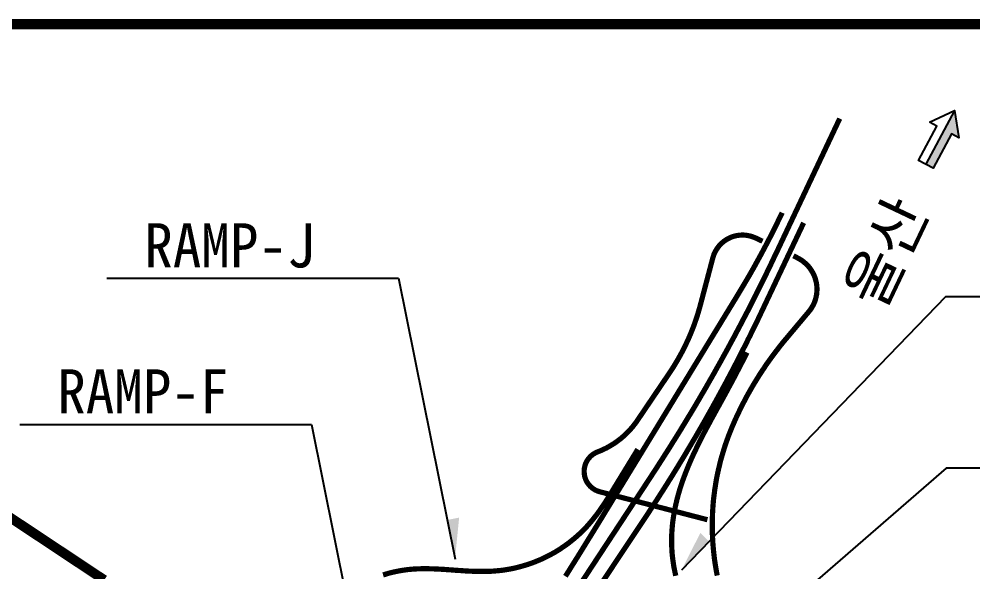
# Model space of a CAD drawing. Header units: metres. Extents: x 222706 to 224249, y 221324 to 222332.
# Drawn here: x 223963.3 to 224083.7, y 222262.5 to 222332.2 of the extents above; entities that cross this region are included whole.
import ezdxf

# ---------------------------------------------------------------- set-up
doc = ezdxf.new("R2010")
doc.units = ezdxf.units.M
doc.linetypes.add('HIDDEN', pattern=[0.375, 0.25, -0.125])
for name, color, linetype in [('CA-ALGN-RampI', 2, 'Continuous'), ('CA-ALGN-RampJ', 2, 'Continuous'), ('CA-ALGN-RampN', 2, 'Continuous'), ('CA-ALGN-RampO', 2, 'Continuous'), ('CA-ALGN-국도7호선', 2, 'Continuous'), ('CA-ALGN-국도7호선평면선형', 2, 'Continuous'), ('CA-ALGN-군도이설1', 2, 'Continuous'), ('CA-ALGN-군도이설2', 2, 'Continuous'), ('CA-LEAL', 1, 'Continuous'), ('CA-TEXT', 3, 'Continuous'), ('CZ-LIN1', 7, 'Continuous'), ('CZ-SYMB', 2, 'Continuous'), ('CZ-TEXT', 3, 'Continuous')]:
    doc.layers.add(name, color=color, linetype=linetype)
doc.styles.add('돋움체', font='DotumChe.ttf')

# ---------------------------------------------------------------- blocks, each defined once
blk = doc.blocks.new('CZDIRA2')
blk.add_hatch(color=256).paths.add_polyline_path([(0, 0), (0, -2), (9.33, -2), (9.33, -4), (14.67, 0)])
blk.add_line((14.67, 0), (0, 0))
blk.add_lwpolyline([(9.33, 4), (14.67, 0), (9.33, -4), (9.33, -2), (0, -2), (0, 2), (9.33, 2)], close=True)

msp = doc.modelspace()

# ---------------------------------------------------------------- hatches: boundary and pattern name
at = {"layer": 'CA-LEAL'}
for points in [[(224018.85, 222269.34), (224017.32, 222269.03), (224018.33, 222264.11)], [(224049.28, 222267.41), (224050.4, 222266.32), (224046.91, 222262.72)]]:
    msp.add_hatch(color=256, dxfattribs=at).paths.add_polyline_path(points)

# ---------------------------------------------------------------- linework, layer by layer
at = {"layer": 'CA-ALGN-RampI', "const_width": 0.656}
msp.add_lwpolyline([(224046.18, 222262), (224046.1, 222262.34), (224046.03, 222262.69), (224045.96, 222263.03), (224045.9, 222263.38), (224045.85, 222263.73), (224045.8, 222264.08), (224045.76, 222264.43), (224045.72, 222264.78), (224045.7, 222265.13), (224045.68, 222265.48), (224045.66, 222265.84), (224045.65, 222266.19), (224045.65, 222266.54), (224045.66, 222266.89), (224045.66, 222267.05), (224045.68, 222267.4), (224045.7, 222267.76), (224045.73, 222268.11), (224045.76, 222268.46), (224045.8, 222268.81), (224045.85, 222269.16), (224045.9, 222269.51), (224045.96, 222269.85), (224046.02, 222270.2), (224046.09, 222270.55), (224046.16, 222270.89), (224046.24, 222271.23), (224046.32, 222271.58), (224046.41, 222271.92), (224046.5, 222272.26), (224046.6, 222272.6), (224046.7, 222272.94), (224046.81, 222273.27), (224046.92, 222273.61), (224047.03, 222273.94), (224047.15, 222274.27), (224047.27, 222274.6), (224047.4, 222274.93), (224047.53, 222275.26), (224047.66, 222275.59), (224047.79, 222275.91), (224047.93, 222276.24), (224048.07, 222276.56), (224048.21, 222276.88), (224048.36, 222277.21), (224048.51, 222277.53), (224048.66, 222277.84), (224048.81, 222278.16), (224048.96, 222278.48), (224049.12, 222278.8), (224049.28, 222279.11), (224049.44, 222279.42), (224049.6, 222279.74), (224049.76, 222280.05), (224049.93, 222280.36), (224050.09, 222280.67), (224050.26, 222280.98), (224050.43, 222281.3), (224050.59, 222281.61), (224050.76, 222281.91), (224050.93, 222282.22), (224051.1, 222282.53), (224051.27, 222282.84), (224051.44, 222283.15), (224051.61, 222283.46), (224051.62, 222283.47), (224051.62, 222283.47), (224051.79, 222283.78), (224051.96, 222284.09), (224052.13, 222284.4), (224052.3, 222284.71), (224052.47, 222285.02), (224052.64, 222285.33), (224052.8, 222285.64), (224052.97, 222285.95), (224053.14, 222286.26), (224053.3, 222286.57), (224053.47, 222286.88), (224053.63, 222287.19), (224053.8, 222287.51), (224053.96, 222287.82), (224054.12, 222288.13), (224054.29, 222288.44), (224054.45, 222288.76), (224054.61, 222289.07), (224054.77, 222289.38), (224054.93, 222289.7), (224055.09, 222290.01), (224055.17, 222290.17), (224055.17, 222290.17)], dxfattribs=at)
at = {"layer": 'CA-ALGN-RampJ', "const_width": 0.656}
msp.add_lwpolyline([(224041.39, 222277.96), (224038.5, 222273.23), (224038.32, 222272.93), (224038.14, 222272.63), (224037.95, 222272.33), (224037.76, 222272.03), (224037.58, 222271.74), (224037.39, 222271.44), (224037.2, 222271.14), (224037, 222270.85), (224036.8, 222270.56), (224036.6, 222270.27), (224036.4, 222269.98), (224036.19, 222269.7), (224035.97, 222269.42), (224035.75, 222269.14), (224035.53, 222268.87), (224035.5, 222268.83), (224035.27, 222268.57), (224035.04, 222268.3), (224034.8, 222268.04), (224034.55, 222267.79), (224034.3, 222267.54), (224034.05, 222267.3), (224033.79, 222267.06), (224033.52, 222266.83), (224033.25, 222266.6), (224032.98, 222266.38), (224032.7, 222266.16), (224032.42, 222265.95), (224032.13, 222265.75), (224031.84, 222265.55), (224031.55, 222265.35), (224031.25, 222265.17), (224030.95, 222264.98), (224030.64, 222264.81), (224030.33, 222264.64), (224030.02, 222264.48), (224029.7, 222264.32), (224029.39, 222264.17), (224029.06, 222264.02), (224028.74, 222263.89), (224028.41, 222263.75), (224028.08, 222263.63), (224027.75, 222263.51), (224027.42, 222263.4), (224027.08, 222263.3), (224026.74, 222263.2), (224026.4, 222263.11), (224026.06, 222263.02), (224025.71, 222262.94), (224025.37, 222262.87), (224025.02, 222262.81), (224024.67, 222262.75), (224024.32, 222262.7), (224023.97, 222262.66), (224023.62, 222262.63), (224023.41, 222262.61), (224023.05, 222262.58), (224022.7, 222262.56), (224022.35, 222262.55), (224022, 222262.55), (224021.64, 222262.55), (224021.29, 222262.55), (224020.94, 222262.56), (224020.59, 222262.57), (224020.24, 222262.58), (224019.88, 222262.6), (224019.53, 222262.62), (224019.18, 222262.65), (224018.83, 222262.67), (224018.48, 222262.69), (224018.12, 222262.72), (224018.08, 222262.72), (224017.73, 222262.75), (224017.38, 222262.77), (224017.03, 222262.8), (224016.67, 222262.82), (224016.32, 222262.84), (224015.97, 222262.86), (224015.62, 222262.87), (224015.26, 222262.88), (224014.91, 222262.89), (224014.56, 222262.89), (224014.21, 222262.89), (224013.85, 222262.88), (224013.5, 222262.87), (224013.15, 222262.85), (224012.8, 222262.82), (224012.71, 222262.81), (224012.35, 222262.78), (224012, 222262.73), (224011.66, 222262.68), (224011.31, 222262.62), (224010.96, 222262.55), (224010.62, 222262.48), (224010.28, 222262.4), (224009.93, 222262.31), (224009.6, 222262.21), (224009.26, 222262.1)], dxfattribs=at)
at = {"layer": 'CA-ALGN-RampN', "const_width": 0.656}
msp.add_lwpolyline([(224022.07, 222238.9), (224042.05, 222268.92), (224042.25, 222269.21), (224042.44, 222269.51), (224042.64, 222269.8), (224042.83, 222270.1), (224043.02, 222270.39), (224043.22, 222270.69), (224043.41, 222270.98), (224043.6, 222271.28), (224043.79, 222271.57), (224043.98, 222271.87), (224044.17, 222272.17), (224044.36, 222272.47), (224044.55, 222272.76), (224044.74, 222273.06), (224044.93, 222273.36), (224045.12, 222273.66), (224045.3, 222273.96), (224045.49, 222274.25), (224045.68, 222274.55), (224045.86, 222274.85), (224046.05, 222275.15), (224046.23, 222275.45), (224046.42, 222275.75), (224046.6, 222276.06), (224046.78, 222276.36), (224046.97, 222276.66), (224047.15, 222276.96), (224047.33, 222277.26), (224047.51, 222277.56), (224047.69, 222277.87), (224047.87, 222278.17), (224048.05, 222278.47), (224048.23, 222278.78), (224048.41, 222279.08), (224048.59, 222279.39), (224048.77, 222279.69), (224048.94, 222279.99), (224049.12, 222280.3), (224049.3, 222280.61), (224049.47, 222280.91), (224049.65, 222281.22), (224049.82, 222281.52), (224050, 222281.83), (224050.17, 222282.14), (224050.34, 222282.44), (224050.51, 222282.75), (224050.69, 222283.06), (224050.86, 222283.37), (224051.03, 222283.68), (224051.2, 222283.98), (224051.37, 222284.29), (224051.54, 222284.6), (224051.71, 222284.91), (224051.88, 222285.22), (224052.04, 222285.53), (224052.21, 222285.84), (224052.38, 222286.15), (224052.55, 222286.46), (224052.71, 222286.77), (224052.88, 222287.09), (224053.04, 222287.4), (224053.21, 222287.71), (224053.37, 222288.02), (224053.53, 222288.33), (224053.7, 222288.65), (224053.86, 222288.96), (224054.02, 222289.27), (224054.18, 222289.59), (224054.34, 222289.9), (224054.5, 222290.21), (224054.66, 222290.53), (224054.82, 222290.84), (224054.98, 222291.16), (224055.14, 222291.47), (224055.29, 222291.79), (224055.45, 222292.1), (224055.61, 222292.42), (224055.76, 222292.74), (224055.92, 222293.05), (224056.07, 222293.37), (224056.23, 222293.69), (224056.38, 222294), (224056.54, 222294.32), (224056.69, 222294.64), (224056.84, 222294.96), (224056.99, 222295.27), (224057.14, 222295.59), (224057.23, 222295.78), (224062.31, 222306.52)], dxfattribs=at)
at = {"layer": 'CA-ALGN-RampO', "const_width": 0.656}
msp.add_lwpolyline([(224059.6, 222307.8), (224059.6, 222307.8), (224059.45, 222307.48), (224059.29, 222307.17), (224059.14, 222306.85), (224058.99, 222306.53), (224058.83, 222306.21), (224058.68, 222305.9), (224058.52, 222305.58), (224058.36, 222305.27), (224058.2, 222304.95), (224058.04, 222304.64), (224057.88, 222304.33), (224057.72, 222304.01), (224057.55, 222303.7), (224057.39, 222303.39), (224057.22, 222303.08), (224057.06, 222302.77), (224056.89, 222302.46), (224056.72, 222302.15), (224056.55, 222301.84), (224056.38, 222301.53), (224056.21, 222301.22), (224056.04, 222300.91), (224055.87, 222300.61), (224055.69, 222300.3), (224055.52, 222299.99), (224055.34, 222299.69), (224055.16, 222299.38), (224054.98, 222299.08), (224054.8, 222298.78), (224054.62, 222298.47), (224054.44, 222298.17), (224054.26, 222297.87), (224054.08, 222297.57), (224054.07, 222297.55), (224037.46, 222270.34), (224037.27, 222270.04), (224037.09, 222269.74), (224036.91, 222269.43), (224036.72, 222269.13), (224036.54, 222268.83), (224036.35, 222268.53), (224036.17, 222268.23), (224035.98, 222267.93), (224035.8, 222267.63), (224035.61, 222267.33), (224035.43, 222267.03), (224035.24, 222266.73), (224035.06, 222266.43), (224034.87, 222266.13), (224034.69, 222265.83), (224034.5, 222265.53), (224034.32, 222265.23), (224034.13, 222264.93), (224033.94, 222264.63), (224033.76, 222264.33), (224033.57, 222264.04), (224033.39, 222263.74), (224033.2, 222263.44), (224033.01, 222263.14), (224032.83, 222262.84), (224032.64, 222262.54), (224032.45, 222262.24), (224032.26, 222261.94)], dxfattribs=at)
at = {"layer": 'CA-ALGN-국도7호선', "linetype": 'HIDDEN', "const_width": 1.23, "flags": 128}
msp.add_lwpolyline([(223974.09, 222261.47), (223947.68, 222279, 0.049731), (223921.39, 222292.91, 0.049731)], format="xyb", dxfattribs=at)
at = {"layer": 'CA-ALGN-국도7호선평면선형', "const_width": 0.656}
msp.add_lwpolyline([(224005.58, 222217.44), (224043.12, 222274.63), (224043.31, 222274.93), (224043.51, 222275.22), (224043.7, 222275.52), (224043.89, 222275.81), (224044.08, 222276.11), (224044.27, 222276.41), (224044.46, 222276.7), (224044.65, 222277), (224044.84, 222277.3), (224045.03, 222277.59), (224045.22, 222277.89), (224045.41, 222278.19), (224045.6, 222278.49), (224045.78, 222278.79), (224045.97, 222279.09), (224046.16, 222279.39), (224046.34, 222279.68), (224046.53, 222279.98), (224046.71, 222280.28), (224046.9, 222280.58), (224047.08, 222280.89), (224047.27, 222281.19), (224047.45, 222281.49), (224047.63, 222281.79), (224047.81, 222282.09), (224048, 222282.39), (224048.18, 222282.7), (224048.36, 222283), (224048.54, 222283.3), (224048.72, 222283.6), (224048.9, 222283.91), (224049.08, 222284.21), (224049.26, 222284.52), (224049.43, 222284.82), (224049.61, 222285.12), (224049.79, 222285.43), (224049.97, 222285.73), (224050.14, 222286.04), (224050.32, 222286.35), (224050.49, 222286.65), (224050.67, 222286.96), (224050.84, 222287.26), (224051.02, 222287.57), (224051.19, 222287.88), (224051.36, 222288.19), (224051.53, 222288.49), (224051.71, 222288.8), (224051.88, 222289.11), (224052.05, 222289.42), (224052.22, 222289.73), (224052.39, 222290.03), (224052.56, 222290.34), (224052.73, 222290.65), (224052.9, 222290.96), (224053.06, 222291.27), (224053.23, 222291.58), (224053.4, 222291.89), (224053.57, 222292.2), (224053.73, 222292.51), (224053.9, 222292.83), (224054.06, 222293.14), (224054.23, 222293.45), (224054.39, 222293.76), (224054.56, 222294.07), (224054.72, 222294.39), (224054.88, 222294.7), (224055.04, 222295.01), (224055.21, 222295.32), (224055.37, 222295.64), (224055.53, 222295.95), (224055.69, 222296.27), (224055.85, 222296.58), (224056.01, 222296.89), (224056.17, 222297.21), (224056.33, 222297.52), (224056.48, 222297.84), (224056.64, 222298.15), (224056.8, 222298.47), (224056.95, 222298.79), (224057.11, 222299.1), (224057.27, 222299.42), (224057.42, 222299.74), (224057.58, 222300.05), (224057.73, 222300.37), (224057.88, 222300.69), (224058.04, 222301), (224058.19, 222301.32), (224058.34, 222301.64), (224058.49, 222301.96), (224058.64, 222302.28), (224058.75, 222302.49), (224066.86, 222319.67)], dxfattribs=at)
at = {"layer": 'CA-ALGN-군도이설1', "const_width": 0.656}
msp.add_lwpolyline([(224051.41, 222262.03), (224051.34, 222262.37), (224051.28, 222262.72), (224051.22, 222263.07), (224051.16, 222263.42), (224051.11, 222263.77), (224051.06, 222264.11), (224051.02, 222264.46), (224050.98, 222264.81), (224050.94, 222265.17), (224050.91, 222265.52), (224050.88, 222265.87), (224050.85, 222266.22), (224050.83, 222266.57), (224050.81, 222266.92), (224050.8, 222267.28), (224050.79, 222267.63), (224050.78, 222267.98), (224050.78, 222268.33), (224050.78, 222268.69), (224050.79, 222269.04), (224050.8, 222269.39), (224050.81, 222269.74), (224050.83, 222270.1), (224050.85, 222270.45), (224050.87, 222270.8), (224050.9, 222271.15), (224050.93, 222271.5), (224050.97, 222271.85), (224051.01, 222272.2), (224051.06, 222272.55), (224051.1, 222272.9), (224051.16, 222273.25), (224051.21, 222273.6), (224051.27, 222273.95), (224051.33, 222274.29), (224051.4, 222274.64), (224051.47, 222274.98), (224051.55, 222275.33), (224051.63, 222275.67), (224051.71, 222276.01), (224051.79, 222276.36), (224051.88, 222276.7), (224051.98, 222277.04), (224052.08, 222277.38), (224052.18, 222277.71), (224052.28, 222278.05), (224052.39, 222278.39), (224052.5, 222278.72), (224052.62, 222279.05), (224052.74, 222279.39), (224052.86, 222279.72), (224052.99, 222280.04), (224053.12, 222280.37), (224053.25, 222280.7), (224053.39, 222281.02), (224053.53, 222281.34), (224053.57, 222281.43), (224053.71, 222281.76), (224053.86, 222282.08), (224054.01, 222282.4), (224054.16, 222282.71), (224054.31, 222283.03), (224054.47, 222283.35), (224054.63, 222283.66), (224054.79, 222283.97), (224054.96, 222284.29), (224055.12, 222284.6), (224055.29, 222284.91), (224055.46, 222285.21), (224055.64, 222285.52), (224055.82, 222285.83), (224055.99, 222286.13), (224056.18, 222286.43), (224056.36, 222286.73), (224056.55, 222287.03), (224056.73, 222287.33), (224056.93, 222287.63), (224057.12, 222287.92), (224057.32, 222288.21), (224057.51, 222288.51), (224057.71, 222288.8), (224057.92, 222289.08), (224058.12, 222289.37), (224058.33, 222289.66), (224058.54, 222289.94), (224058.75, 222290.22), (224058.97, 222290.5), (224059.18, 222290.78), (224059.4, 222291.06), (224059.62, 222291.33), (224059.84, 222291.6), (224060.07, 222291.88), (224060.17, 222291.99), (224062.95, 222295.3), (224063.17, 222295.58), (224063.36, 222295.87), (224063.53, 222296.18), (224063.68, 222296.5), (224063.79, 222296.83), (224063.88, 222297.18), (224063.95, 222297.52), (224063.98, 222297.87), (224063.99, 222298.23), (224063.97, 222298.58), (224063.92, 222298.93), (224063.84, 222299.27), (224063.74, 222299.61), (224063.61, 222299.93), (224063.45, 222300.25), (224063.27, 222300.55), (224063.07, 222300.84), (224062.84, 222301.11), (224062.59, 222301.36), (224062.32, 222301.59), (224062.04, 222301.8), (224061.74, 222301.98), (224061.6, 222302.06), (224061.02, 222302.36)], dxfattribs=at)
at = {"layer": 'CA-ALGN-군도이설2', "const_width": 0.656}
msp.add_lwpolyline([(224057.12, 222304.2), (224056.25, 222304.61), (224055.93, 222304.74), (224055.59, 222304.85), (224055.25, 222304.92), (224054.9, 222304.97), (224054.55, 222304.98), (224054.2, 222304.96), (224053.85, 222304.91), (224053.5, 222304.82), (224053.17, 222304.71), (224052.85, 222304.56), (224052.54, 222304.39), (224052.25, 222304.19), (224051.98, 222303.96), (224051.73, 222303.72), (224051.51, 222303.44), (224051.31, 222303.15), (224051.13, 222302.85), (224050.99, 222302.53), (224050.88, 222302.19), (224050.85, 222302.09), (224049.29, 222296.19), (224049.2, 222295.85), (224049.1, 222295.51), (224049, 222295.17), (224048.9, 222294.83), (224048.79, 222294.5), (224048.67, 222294.16), (224048.56, 222293.83), (224048.44, 222293.5), (224048.31, 222293.17), (224048.18, 222292.84), (224048.05, 222292.52), (224047.91, 222292.19), (224047.77, 222291.87), (224047.62, 222291.55), (224047.47, 222291.23), (224047.32, 222290.91), (224047.16, 222290.6), (224047, 222290.28), (224046.83, 222289.97), (224046.66, 222289.66), (224046.49, 222289.36), (224046.31, 222289.05), (224046.13, 222288.75), (224045.95, 222288.45), (224045.76, 222288.15), (224045.57, 222287.86), (224045.39, 222287.59), (224041.34, 222281.6), (224041.14, 222281.31), (224040.92, 222281.03), (224040.7, 222280.75), (224040.47, 222280.49), (224040.23, 222280.23), (224039.99, 222279.98), (224039.73, 222279.73), (224039.47, 222279.5), (224039.2, 222279.27), (224038.92, 222279.06), (224038.63, 222278.85), (224038.34, 222278.65), (224038.04, 222278.47), (224037.74, 222278.29), (224037.43, 222278.12), (224037.11, 222277.97), (224036.79, 222277.82), (224036.46, 222277.68), (224036.32, 222277.63), (224036, 222277.48), (224035.7, 222277.3), (224035.43, 222277.07), (224035.2, 222276.81), (224034.99, 222276.52), (224034.83, 222276.21), (224034.72, 222275.88), (224034.64, 222275.53), (224034.62, 222275.18), (224034.64, 222274.83), (224034.7, 222274.48), (224034.82, 222274.15), (224034.97, 222273.83), (224035.17, 222273.54), (224035.4, 222273.28), (224035.67, 222273.05), (224035.96, 222272.85), (224036.28, 222272.7), (224036.59, 222272.6), (224050.17, 222269.07)], dxfattribs=at)
at = {"layer": 'CA-LEAL'}
for p, q in [((223974.42, 222299.52), (224011.21, 222299.52)), ((224011.21, 222299.52), (224018.33, 222264.11)), ((224080.22, 222297.18), (224046.91, 222262.72)), ((224117.01, 222297.18), (224080.22, 222297.18)), ((223963.44, 222281.1), (224000.22, 222281.1)), ((224000.22, 222281.1), (224005.48, 222255.02)), ((224080.28, 222275.59), (224049.09, 222248.54)), ((224117.07, 222275.59), (224080.28, 222275.59))]:
    msp.add_line(p, q, dxfattribs=at)
at = {"layer": 'CZ-LIN1', "const_width": 1.27}
msp.add_lwpolyline([(223886.2, 222132.14), (224248.63, 222132.14), (224248.63, 222331.58), (223886.2, 222331.58)], close=True, dxfattribs=at)

# ---------------------------------------------------------------- block references
at = {"layer": 'CZ-SYMB', "xscale": 0.5246419317287544, "yscale": 0.5246419317554682, "zscale": 0.5246419317368358, "rotation": 62.08197711349933}
msp.add_blockref('CZDIRA2', (224077.74, 222313.9), dxfattribs=at)

# ---------------------------------------------------------------- texts
at = {"layer": 'CA-TEXT', "style": '돋움체'}
for s, p in [('RAMP-J', (223979.13, 222300.9, -307.7)), ('RAMP-F', (223968.15, 222282.47, -307.7))]:
    msp.add_text(s, height=5.571, dxfattribs=at).set_placement(p)
at = {"layer": 'CZ-TEXT', "style": '돋움체'}
msp.add_text('울산', height=5.571, rotation=64.5941, dxfattribs=at).set_placement((224072.18, 222295.33, -14.65))

doc.saveas('drawing.dxf')
